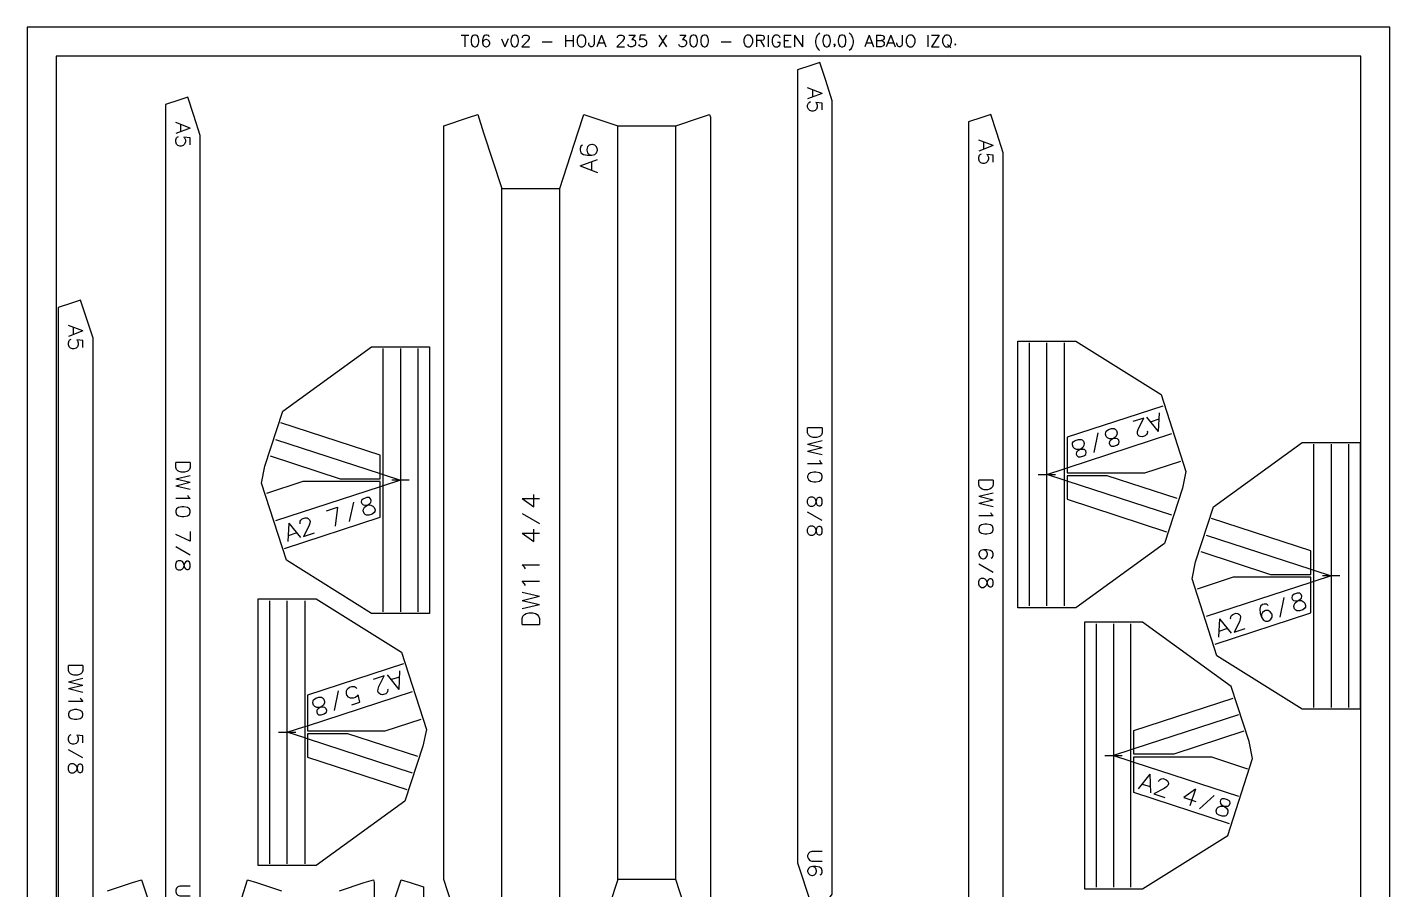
# Model space of a CAD drawing. Extents: x 0 to 235, y 0 to 300.
# Drawn here: x 0 to 235, y 151.2 to 300 of the extents above; entities that cross this region are included whole.
import ezdxf

# ---------------------------------------------------------------- set-up
doc = ezdxf.new("R2010")
doc.units = 0
for name, color, linetype in [('CORTE', 1, 'Continuous'), ('EJE', 4, 'Continuous'), ('PLIEGUE', 3, 'Continuous'), ('REFERENCIA', 8, 'Continuous'), ('ROTULO', 5, 'Continuous')]:
    doc.layers.add(name, color=color, linetype=linetype)

msp = doc.modelspace()

# ---------------------------------------------------------------- linework, layer by layer
at = {"layer": 'CORTE', "color": 1, "linetype": 'CONTINUOUS'}
for points in [[(132.85, 292.6652), (132.85, 155.8472), (135.1338, 148.85), (135.1338, 148.85), (136.6983, 148.85), (137.7177, 148.85), (137.7177, 148.85), (138.85, 150.4106), (138.85, 287.3289), (137.7177, 290.798), (137.7177, 290.798), (136.6983, 293.9212), (136.6983, 293.9212), (135.1338, 293.4106)], [(23.85, 286.6652), (23.85, 149.8472), (26.1338, 142.85), (26.1338, 142.85), (27.6983, 142.85), (28.7177, 142.85), (28.7177, 142.85), (29.85, 144.4106), (29.85, 281.3289), (28.7177, 284.798), (28.7177, 284.798), (27.6983, 287.9212), (27.6983, 287.9212), (26.1338, 287.4106)], [(162.35, 283.6652), (162.35, 146.8472), (164.6338, 139.85), (164.6338, 139.85), (166.1983, 139.85), (167.2177, 139.85), (167.2177, 139.85), (168.35, 141.4106), (168.35, 278.3289), (167.2177, 281.798), (167.2177, 281.798), (166.1983, 284.9212), (166.1983, 284.9212), (164.6338, 284.4106)], [(5.35, 251.6652), (5.35, 114.8472), (7.6338, 107.85), (7.6338, 107.85), (9.1983, 107.85), (10.2177, 107.85), (10.2177, 107.85), (11.35, 109.4106), (11.35, 246.3289), (10.2177, 249.798), (10.2177, 249.798), (9.1983, 252.9212), (9.1983, 252.9212), (7.6338, 252.4106)], [(69.3943, 244.85), (69.3943, 198.85), (59.3943, 198.85), (44.6943, 208.05), (40.3943, 221.35), (40.9943, 224.25), (44.0943, 233.75), (59.3943, 244.85)], [(170.85, 199.85), (170.85, 245.85), (180.85, 245.85), (195.55, 236.65), (199.85, 223.35), (199.25, 220.45), (196.15, 210.95), (180.85, 199.85)], [(229.8943, 228.35), (229.8943, 182.35), (219.8943, 182.35), (205.1943, 191.55), (200.8943, 204.85), (201.4943, 207.75), (204.5943, 217.25), (219.8943, 228.35)], [(39.85, 155.35), (39.85, 201.35), (49.85, 201.35), (64.55, 192.15), (68.85, 178.85), (68.25, 175.95), (65.15, 166.45), (49.85, 155.35)], [(182.35, 197.35), (182.35, 151.35), (192.35, 151.35), (207.05, 160.55), (211.35, 173.85), (210.75, 176.75), (207.65, 186.25), (192.35, 197.35)], [(68.35, 151.6652), (68.35, 14.8472), (66.0662, 7.85), (66.0662, 7.85), (64.5017, 7.85), (63.4823, 7.85), (63.4823, 7.85), (62.35, 9.4106), (62.35, 146.3289), (63.4823, 149.798), (63.4823, 149.798), (64.5017, 152.9212), (64.5017, 152.9212), (66.0662, 152.4106)]]:
    msp.add_lwpolyline(points, close=True, dxfattribs=at)
for points in [[(76.1338, 139.85), (71.85, 152.9749), (71.85, 283.0124), (76.1338, 284.4106), (77.6983, 284.9212), (77.6983, 284.9212), (78.7177, 281.798), (78.7177, 281.798), (81.85, 272.2012), (81.85, 272.2012), (91.85, 272.2012), (91.85, 272.2012), (94.9823, 281.798), (94.9823, 281.798), (96.0017, 284.9212), (96.0017, 284.9212), (97.5662, 284.4106), (101.85, 283.0124), (111.85, 283.0124), (116.1338, 284.4106), (117.6983, 284.9212), (117.6983, 284.9212), (117.85, 284.4565), (117.85, 139.85)], [(13.85, 151.0124), (18.1338, 152.4106), (19.6983, 152.9212), (19.6983, 152.9212), (20.7177, 149.798)], [(36.9823, 149.798), (38.0017, 152.9212), (38.0017, 152.9212), (39.5662, 152.4106), (43.85, 151.0124)], [(53.85, 151.0124), (58.1338, 152.4106), (59.6983, 152.9212), (59.6983, 152.9212), (59.85, 152.4565), (59.85, 7.85)], [(116.1338, 139.85), (111.85, 152.9749), (111.85, 152.9749), (101.85, 152.9749), (101.85, 152.9749), (97.5662, 139.85)]]:
    msp.add_lwpolyline(points, dxfattribs=at)
at = {"layer": 'EJE', "color": 4, "linetype": 'CONTINUOUS'}
for p, q in [((61.3943, 222.8292), (61.3943, 244.55)), ((67.3943, 244.55), (67.3943, 199.15)), ((172.85, 200.15), (172.85, 245.55)), ((178.85, 245.55), (178.85, 223.8292)), ((42.824, 228.8903), (60.8943, 222.9924)), ((179.35, 223.9924), (197.4202, 229.8903)), ((221.8943, 206.3292), (221.8943, 228.05)), ((227.8943, 228.05), (227.8943, 182.65)), ((175.85, 222.85), (178.85, 223.8292)), ((178.85, 223.8292), (179.35, 223.9924)), ((178.85, 223.8292), (178.85, 221.8708)), ((60.8943, 222.9924), (61.3943, 222.8292)), ((61.3943, 220.8708), (61.3943, 222.8292)), ((61.3943, 222.8292), (64.3943, 221.85)), ((64.3943, 221.85), (61.3943, 220.8708)), ((64.3943, 221.85), (62.8943, 221.85)), ((65.8943, 221.85), (64.3943, 221.85)), ((174.35, 222.85), (175.85, 222.85)), ((178.85, 221.8708), (175.85, 222.85)), ((175.85, 222.85), (177.35, 222.85)), ((178.85, 221.8708), (178.85, 200.15)), ((179.35, 221.7076), (178.85, 221.8708)), ((197.4202, 215.8097), (179.35, 221.7076)), ((60.8943, 220.7076), (42.8241, 214.8097)), ((61.3943, 220.8708), (60.8943, 220.7076)), ((61.3943, 199.15), (61.3943, 220.8708)), ((203.324, 212.3903), (221.3943, 206.4924)), ((221.3943, 206.4924), (221.8943, 206.3292)), ((221.8943, 204.3708), (221.8943, 206.3292)), ((221.8943, 206.3292), (224.8943, 205.35)), ((224.8943, 205.35), (221.8943, 204.3708)), ((224.8943, 205.35), (223.3943, 205.35)), ((226.3943, 205.35), (224.8943, 205.35)), ((221.3943, 204.2076), (203.3241, 198.3097)), ((221.8943, 204.3708), (221.3943, 204.2076)), ((221.8943, 182.65), (221.8943, 204.3708)), ((41.85, 155.65), (41.85, 201.05)), ((47.85, 201.05), (47.85, 179.3292)), ((184.35, 197.05), (184.35, 151.65)), ((190.35, 175.3292), (190.35, 197.05)), ((48.35, 179.4924), (66.4202, 185.3903)), ((208.9202, 181.3903), (190.85, 175.4924)), ((44.85, 178.35), (47.85, 179.3292)), ((47.85, 179.3292), (48.35, 179.4924)), ((47.85, 179.3292), (47.85, 177.3708)), ((43.35, 178.35), (44.85, 178.35)), ((47.85, 177.3708), (44.85, 178.35)), ((44.85, 178.35), (46.35, 178.35)), ((47.85, 177.3708), (47.85, 155.65)), ((48.35, 177.2076), (47.85, 177.3708)), ((66.4202, 171.3097), (48.35, 177.2076)), ((185.85, 174.35), (187.35, 174.35)), ((190.35, 175.3292), (187.35, 174.35)), ((187.35, 174.35), (190.35, 173.3708)), ((187.35, 174.35), (188.85, 174.35)), ((190.85, 175.4924), (190.35, 175.3292)), ((190.35, 173.3708), (190.35, 175.3292)), ((190.35, 151.65), (190.35, 173.3708)), ((190.35, 173.3708), (190.85, 173.2076)), ((190.85, 173.2076), (208.9202, 167.3097))]:
    msp.add_line(p, q, dxfattribs=at)
for points in [[(64.3943, 244.55), (64.3943, 223.35), (64.3943, 221.85)], [(175.85, 222.85), (175.85, 224.35), (175.85, 245.55)], [(195.882, 234.6478), (179.35, 229.2519), (179.35, 223.9924)], [(60.8943, 222.9924), (60.8943, 226.1481), (43.7547, 231.7423)], [(224.8943, 228.05), (224.8943, 206.85), (224.8943, 205.35)], [(41.8934, 226.0383), (53.9596, 222.1), (60.8943, 222.1), (60.8943, 222.9924)], [(179.35, 223.9924), (179.35, 223.1), (192.7304, 223.1), (198.9583, 225.1327)], [(60.8943, 220.7076), (60.8943, 221.6), (47.5138, 221.6), (41.2859, 219.5673)], [(64.3943, 221.85), (64.3943, 220.35), (64.3943, 199.15)], [(175.85, 200.15), (175.85, 221.35), (175.85, 222.85)], [(198.3509, 218.6617), (186.2846, 222.6), (179.35, 222.6), (179.35, 221.7076)], [(179.35, 221.7076), (179.35, 218.5519), (196.4896, 212.9577)], [(44.3623, 210.0522), (60.8943, 215.4481), (60.8943, 220.7076)], [(221.3943, 206.4924), (221.3943, 209.6481), (204.2547, 215.2423)], [(202.3934, 209.5383), (214.4596, 205.6), (221.3943, 205.6), (221.3943, 206.4924)], [(221.3943, 204.2076), (221.3943, 205.1), (208.0138, 205.1), (201.7859, 203.0673)], [(224.8943, 205.35), (224.8943, 203.85), (224.8943, 182.65)], [(204.8623, 193.5522), (221.3943, 198.9481), (221.3943, 204.2076)], [(44.85, 178.35), (44.85, 179.85), (44.85, 201.05)], [(187.35, 197.05), (187.35, 175.85), (187.35, 174.35)], [(64.882, 190.1478), (48.35, 184.7519), (48.35, 179.4924)], [(190.85, 175.4924), (190.85, 178.6481), (207.9896, 184.2423)], [(48.35, 179.4924), (48.35, 178.6), (61.7304, 178.6), (67.9583, 180.6327)], [(44.85, 155.65), (44.85, 176.85), (44.85, 178.35)], [(67.3509, 174.1617), (55.2846, 178.1), (48.35, 178.1), (48.35, 177.2076)], [(48.35, 177.2076), (48.35, 174.0519), (65.4896, 168.4577)], [(209.8509, 178.5383), (197.7846, 174.6), (190.85, 174.6), (190.85, 175.4924)], [(187.35, 174.35), (187.35, 172.85), (187.35, 151.65)], [(190.85, 173.2076), (190.85, 174.1), (204.2304, 174.1), (210.4583, 172.0673)], [(207.382, 162.5522), (190.85, 167.9481), (190.85, 173.2076)]]:
    msp.add_lwpolyline(points, dxfattribs=at)
at = {"layer": 'PLIEGUE', "color": 3, "linetype": 'CONTINUOUS'}
for p, q in [((101.85, 152.9749), (101.85, 283.0124)), ((111.85, 152.9749), (111.85, 283.0124)), ((81.85, 144.1672), (81.85, 272.2012)), ((91.85, 144.1672), (91.85, 272.2012))]:
    msp.add_line(p, q, dxfattribs=at)
at = {"layer": 'REFERENCIA', "color": 8, "linetype": 'CONTINUOUS'}
for p, q in [((74.8333, 298.6429), (76.1667, 298.6429)), ((75.5, 298.6429), (75.5, 296.6429)), ((92.8333, 298.6429), (92.8333, 296.6429)), ((94.1667, 298.6429), (94.1667, 296.6429)), ((99.0238, 298.6429), (98.2619, 296.6429)), ((99.0238, 298.6429), (99.7857, 296.6429)), ((108.9286, 298.6429), (110.2619, 296.6429)), ((110.2619, 298.6429), (108.9286, 296.6429)), ((125.7857, 298.6429), (125.7857, 296.6429)), ((127.7857, 298.6429), (127.7857, 296.6429)), ((130.5476, 298.6429), (130.5476, 296.6429)), ((130.5476, 298.6429), (131.7857, 298.6429)), ((132.3571, 298.6429), (132.3571, 296.6429)), ((132.3571, 298.6429), (133.6905, 296.6429)), ((133.6905, 298.6429), (133.6905, 296.6429)), ((145.2143, 298.6429), (144.4524, 296.6429)), ((145.2143, 298.6429), (145.9762, 296.6429)), ((146.4524, 298.6429), (146.4524, 296.6429)), ((148.9286, 298.6429), (148.1667, 296.6429)), ((148.9286, 298.6429), (149.6905, 296.6429)), ((155.3095, 298.6429), (155.3095, 296.6429)), ((157.3095, 298.6429), (155.9762, 296.6429)), ((155.9762, 298.6429), (157.3095, 298.6429)), ((81.7857, 297.9762), (82.3571, 296.6429)), ((82.9286, 297.9762), (82.3571, 296.6429)), ((88.8333, 297.5), (90.5476, 297.5)), ((92.8333, 297.6905), (94.1667, 297.6905)), ((98.5476, 297.3095), (99.5, 297.3095)), ((119.6905, 297.5), (121.4048, 297.5)), ((126.4524, 297.6905), (127.119, 296.6429)), ((129.4048, 297.4048), (129.881, 297.4048)), ((130.5476, 297.6905), (131.3095, 297.6905)), ((130.5476, 296.6429), (131.7857, 296.6429)), ((144.7381, 297.3095), (145.6905, 297.3095)), ((148.4524, 297.3095), (149.4048, 297.3095)), ((155.9762, 296.6429), (157.3095, 296.6429)), ((158.7381, 297.0238), (159.3095, 296.4524))]:
    msp.add_line(p, q, dxfattribs=at)
for points in [[(0, 0), (235, 0), (235, 300), (0, 300), (0, 0)], [(77.119, 298.6429), (76.8333, 298.5476), (76.6429, 298.2619), (76.5476, 297.7857), (76.5476, 297.5), (76.6429, 297.0238), (76.8333, 296.7381), (77.119, 296.6429), (77.3095, 296.6429), (77.5952, 296.7381), (77.7857, 297.0238), (77.881, 297.5), (77.881, 297.7857), (77.7857, 298.2619), (77.5952, 298.5476), (77.3095, 298.6429), (77.119, 298.6429)], [(79.6905, 298.3571), (79.5952, 298.5476), (79.3095, 298.6429), (79.119, 298.6429), (78.8333, 298.5476), (78.6429, 298.2619), (78.5476, 297.7857), (78.5476, 297.3095), (78.6429, 296.9286), (78.8333, 296.7381), (79.119, 296.6429), (79.2143, 296.6429), (79.5, 296.7381), (79.6905, 296.9286), (79.7857, 297.2143), (79.7857, 297.3095), (79.6905, 297.5952), (79.5, 297.7857), (79.2143, 297.881), (79.119, 297.881), (78.8333, 297.7857), (78.6429, 297.5952), (78.5476, 297.3095)], [(83.9762, 298.6429), (83.6905, 298.5476), (83.5, 298.2619), (83.4048, 297.7857), (83.4048, 297.5), (83.5, 297.0238), (83.6905, 296.7381), (83.9762, 296.6429), (84.1667, 296.6429), (84.4524, 296.7381), (84.6429, 297.0238), (84.7381, 297.5), (84.7381, 297.7857), (84.6429, 298.2619), (84.4524, 298.5476), (84.1667, 298.6429), (83.9762, 298.6429)], [(85.4048, 298.1667), (85.4048, 298.2619), (85.5, 298.4524), (85.5952, 298.5476), (85.7857, 298.6429), (86.1667, 298.6429), (86.3571, 298.5476), (86.4524, 298.4524), (86.5476, 298.2619), (86.5476, 298.0714), (86.4524, 297.881), (86.2619, 297.5952), (85.3095, 296.6429), (86.6429, 296.6429)], [(95.4048, 298.6429), (95.2143, 298.5476), (95.0238, 298.3571), (94.9286, 298.1667), (94.8333, 297.881), (94.8333, 297.4048), (94.9286, 297.119), (95.0238, 296.9286), (95.2143, 296.7381), (95.4048, 296.6429), (95.7857, 296.6429), (95.9762, 296.7381), (96.1667, 296.9286), (96.2619, 297.119), (96.3571, 297.4048), (96.3571, 297.881), (96.2619, 298.1667), (96.1667, 298.3571), (95.9762, 298.5476), (95.7857, 298.6429), (95.4048, 298.6429)], [(97.7857, 298.6429), (97.7857, 297.119), (97.6905, 296.8333), (97.5952, 296.7381), (97.4048, 296.6429), (97.2143, 296.6429), (97.0238, 296.7381), (96.9286, 296.8333), (96.8333, 297.119), (96.8333, 297.3095)], [(101.7857, 298.1667), (101.7857, 298.2619), (101.881, 298.4524), (101.9762, 298.5476), (102.1667, 298.6429), (102.5476, 298.6429), (102.7381, 298.5476), (102.8333, 298.4524), (102.9286, 298.2619), (102.9286, 298.0714), (102.8333, 297.881), (102.6429, 297.5952), (101.6905, 296.6429), (103.0238, 296.6429)], [(103.7857, 298.6429), (104.8333, 298.6429), (104.2619, 297.881), (104.5476, 297.881), (104.7381, 297.7857), (104.8333, 297.6905), (104.9286, 297.4048), (104.9286, 297.2143), (104.8333, 296.9286), (104.6429, 296.7381), (104.3571, 296.6429), (104.0714, 296.6429), (103.7857, 296.7381), (103.6905, 296.8333), (103.5952, 297.0238)], [(106.6429, 298.6429), (105.6905, 298.6429), (105.5952, 297.7857), (105.6905, 297.881), (105.9762, 297.9762), (106.2619, 297.9762), (106.5476, 297.881), (106.7381, 297.6905), (106.8333, 297.4048), (106.8333, 297.2143), (106.7381, 296.9286), (106.5476, 296.7381), (106.2619, 296.6429), (105.9762, 296.6429), (105.6905, 296.7381), (105.5952, 296.8333), (105.5, 297.0238)], [(112.5476, 298.6429), (113.5952, 298.6429), (113.0238, 297.881), (113.3095, 297.881), (113.5, 297.7857), (113.5952, 297.6905), (113.6905, 297.4048), (113.6905, 297.2143), (113.5952, 296.9286), (113.4048, 296.7381), (113.119, 296.6429), (112.8333, 296.6429), (112.5476, 296.7381), (112.4524, 296.8333), (112.3571, 297.0238)], [(114.8333, 298.6429), (114.5476, 298.5476), (114.3571, 298.2619), (114.2619, 297.7857), (114.2619, 297.5), (114.3571, 297.0238), (114.5476, 296.7381), (114.8333, 296.6429), (115.0238, 296.6429), (115.3095, 296.7381), (115.5, 297.0238), (115.5952, 297.5), (115.5952, 297.7857), (115.5, 298.2619), (115.3095, 298.5476), (115.0238, 298.6429), (114.8333, 298.6429)], [(116.7381, 298.6429), (116.4524, 298.5476), (116.2619, 298.2619), (116.1667, 297.7857), (116.1667, 297.5), (116.2619, 297.0238), (116.4524, 296.7381), (116.7381, 296.6429), (116.9286, 296.6429), (117.2143, 296.7381), (117.4048, 297.0238), (117.5, 297.5), (117.5, 297.7857), (117.4048, 298.2619), (117.2143, 298.5476), (116.9286, 298.6429), (116.7381, 298.6429)], [(124.1667, 298.6429), (123.9762, 298.5476), (123.7857, 298.3571), (123.6905, 298.1667), (123.5952, 297.881), (123.5952, 297.4048), (123.6905, 297.119), (123.7857, 296.9286), (123.9762, 296.7381), (124.1667, 296.6429), (124.5476, 296.6429), (124.7381, 296.7381), (124.9286, 296.9286), (125.0238, 297.119), (125.119, 297.4048), (125.119, 297.881), (125.0238, 298.1667), (124.9286, 298.3571), (124.7381, 298.5476), (124.5476, 298.6429), (124.1667, 298.6429)], [(125.7857, 298.6429), (126.6429, 298.6429), (126.9286, 298.5476), (127.0238, 298.4524), (127.119, 298.2619), (127.119, 298.0714), (127.0238, 297.881), (126.9286, 297.7857), (126.6429, 297.6905), (125.7857, 297.6905)], [(129.881, 298.1667), (129.7857, 298.3571), (129.5952, 298.5476), (129.4048, 298.6429), (129.0238, 298.6429), (128.8333, 298.5476), (128.6429, 298.3571), (128.5476, 298.1667), (128.4524, 297.881), (128.4524, 297.4048), (128.5476, 297.119), (128.6429, 296.9286), (128.8333, 296.7381), (129.0238, 296.6429), (129.4048, 296.6429), (129.5952, 296.7381), (129.7857, 296.9286), (129.881, 297.119), (129.881, 297.4048)], [(136.6429, 299.0238), (136.4524, 298.8333), (136.2619, 298.5476), (136.0714, 298.1667), (135.9762, 297.6905), (135.9762, 297.3095), (136.0714, 296.8333), (136.2619, 296.4524), (136.4524, 296.1667), (136.6429, 295.9762)], [(137.7857, 298.6429), (137.5, 298.5476), (137.3095, 298.2619), (137.2143, 297.7857), (137.2143, 297.5), (137.3095, 297.0238), (137.5, 296.7381), (137.7857, 296.6429), (137.9762, 296.6429), (138.2619, 296.7381), (138.4524, 297.0238), (138.5476, 297.5), (138.5476, 297.7857), (138.4524, 298.2619), (138.2619, 298.5476), (137.9762, 298.6429), (137.7857, 298.6429)], [(140.4524, 298.6429), (140.1667, 298.5476), (139.9762, 298.2619), (139.881, 297.7857), (139.881, 297.5), (139.9762, 297.0238), (140.1667, 296.7381), (140.4524, 296.6429), (140.6429, 296.6429), (140.9286, 296.7381), (141.119, 297.0238), (141.2143, 297.5), (141.2143, 297.7857), (141.119, 298.2619), (140.9286, 298.5476), (140.6429, 298.6429), (140.4524, 298.6429)], [(141.7857, 299.0238), (141.9762, 298.8333), (142.1667, 298.5476), (142.3571, 298.1667), (142.4524, 297.6905), (142.4524, 297.3095), (142.3571, 296.8333), (142.1667, 296.4524), (141.9762, 296.1667), (141.7857, 295.9762)], [(146.4524, 298.6429), (147.3095, 298.6429), (147.5952, 298.5476), (147.6905, 298.4524), (147.7857, 298.2619), (147.7857, 298.0714), (147.6905, 297.881), (147.5952, 297.7857), (147.3095, 297.6905)], [(150.9286, 298.6429), (150.9286, 297.119), (150.8333, 296.8333), (150.7381, 296.7381), (150.5476, 296.6429), (150.3571, 296.6429), (150.1667, 296.7381), (150.0714, 296.8333), (149.9762, 297.119), (149.9762, 297.3095)], [(152.1667, 298.6429), (151.9762, 298.5476), (151.7857, 298.3571), (151.6905, 298.1667), (151.5952, 297.881), (151.5952, 297.4048), (151.6905, 297.119), (151.7857, 296.9286), (151.9762, 296.7381), (152.1667, 296.6429), (152.5476, 296.6429), (152.7381, 296.7381), (152.9286, 296.9286), (153.0238, 297.119), (153.119, 297.4048), (153.119, 297.881), (153.0238, 298.1667), (152.9286, 298.3571), (152.7381, 298.5476), (152.5476, 298.6429), (152.1667, 298.6429)], [(158.4524, 298.6429), (158.2619, 298.5476), (158.0714, 298.3571), (157.9762, 298.1667), (157.881, 297.881), (157.881, 297.4048), (157.9762, 297.119), (158.0714, 296.9286), (158.2619, 296.7381), (158.4524, 296.6429), (158.8333, 296.6429), (159.0238, 296.7381), (159.2143, 296.9286), (159.3095, 297.119), (159.4048, 297.4048), (159.4048, 297.881), (159.3095, 298.1667), (159.2143, 298.3571), (159.0238, 298.5476), (158.8333, 298.6429), (158.4524, 298.6429)], [(139.3095, 297.0238), (139.2143, 296.9286), (139.119, 297.0238), (139.2143, 297.119), (139.3095, 297.0238), (139.3095, 296.8333), (139.119, 296.6429)], [(146.4524, 297.6905), (147.3095, 297.6905), (147.5952, 297.5952), (147.6905, 297.5), (147.7857, 297.3095), (147.7857, 297.0238), (147.6905, 296.8333), (147.5952, 296.7381), (147.3095, 296.6429), (146.4524, 296.6429)], [(160.0714, 297.119), (159.9762, 297.0238), (160.0714, 296.9286), (160.1667, 297.0238), (160.0714, 297.119)], [(5, 5), (230, 5), (230, 295), (5, 295), (5, 5)]]:
    msp.add_lwpolyline(points, dxfattribs=at)
at = {"layer": 'ROTULO', "color": 5, "linetype": 'CONTINUOUS'}
for p, q in [((137.1, 288.5905), (134.6, 289.5429)), ((135.4333, 289.1857), (135.4333, 287.9953)), ((137.1, 288.5905), (134.6, 287.6381)), ((28.1, 282.5905), (25.6, 283.5429)), ((28.1, 282.5905), (25.6, 281.6381)), ((26.4333, 283.1857), (26.4333, 281.9953)), ((166.6, 279.5905), (164.1, 280.5429)), ((164.9333, 280.1857), (164.9333, 278.9953)), ((166.6, 279.5905), (164.1, 278.6381)), ((95.35, 276.0626), (98.35, 277.2055)), ((95.35, 276.0626), (98.35, 274.9198)), ((97.35, 275.3484), (97.35, 276.7769)), ((9.6, 247.5905), (7.1, 248.5429)), ((9.6, 247.5905), (7.1, 246.6381)), ((7.9333, 248.1857), (7.9333, 246.9953)), ((195.1341, 230.2517), (193.1168, 232.749)), ((195.1341, 230.2517), (195.2897, 233.4582)), ((137.1, 230.8737), (134.6, 230.8737)), ((195.1926, 232.3746), (193.8345, 231.9313)), ((137.1, 228.6118), (134.6, 228.0166)), ((137.1, 227.4214), (134.6, 228.0166)), ((183.998, 226.617), (184.6968, 230.0008)), ((137.1, 227.4214), (134.6, 226.8261)), ((137.1, 226.2309), (134.6, 226.8261)), ((28.1, 224.8737), (25.6, 224.8737)), ((28.1, 222.6118), (25.6, 222.0166)), ((28.1, 221.4214), (25.6, 222.0166)), ((28.1, 221.4214), (25.6, 220.8261)), ((166.6, 221.8737), (164.1, 221.8737)), ((28.1, 220.2309), (25.6, 220.8261)), ((85.35, 218.6842), (88.35, 218.6842)), ((166.6, 219.6118), (164.1, 219.0166)), ((166.6, 218.4214), (164.1, 219.0166)), ((51.6289, 216.576), (53.5302, 217.1965)), ((53.5302, 217.1965), (53.1029, 213.9013)), ((56.2463, 218.083), (55.5474, 214.6992)), ((137.1, 214.9214), (134.6, 216.3499)), ((166.6, 218.4214), (164.1, 217.8261)), ((166.6, 217.2309), (164.1, 217.8261)), ((45.1102, 214.4483), (44.9545, 211.2418)), ((45.1102, 214.4483), (47.1274, 211.951)), ((85.35, 216.1128), (88.35, 214.3985)), ((28.1, 211.3023), (25.6, 212.4928)), ((28.1, 212.969), (28.1, 211.3023)), ((45.0517, 212.3254), (46.4097, 212.7687)), ((85.35, 212.6842), (88.35, 212.6842)), ((28.1, 208.9214), (25.6, 210.3499)), ((166.6, 205.9214), (164.1, 207.3499)), ((85.35, 202.5414), (88.35, 201.8271)), ((85.35, 201.1128), (88.35, 201.8271)), ((85.35, 201.1128), (88.35, 200.3985)), ((85.35, 199.6842), (88.35, 200.3985)), ((216.7463, 201.583), (216.0474, 198.1992)), ((205.6102, 197.9483), (205.4545, 194.7418)), ((205.6102, 197.9483), (207.6274, 195.451)), ((85.35, 196.9699), (88.35, 196.9699)), ((205.5517, 195.8254), (206.9097, 196.2687)), ((9.6, 189.8737), (7.1, 189.8737)), ((64.1341, 185.7517), (62.1168, 188.249)), ((64.1341, 185.7517), (64.2897, 188.9582)), ((9.6, 187.6118), (7.1, 187.0166)), ((9.6, 186.4214), (7.1, 187.0166)), ((9.6, 186.4214), (7.1, 185.8261)), ((9.6, 185.2309), (7.1, 185.8261)), ((64.1926, 187.8746), (62.8345, 187.4313)), ((52.998, 182.117), (53.6968, 185.5008)), ((9.6, 173.9214), (7.1, 175.3499)), ((193.5967, 171.1036), (191.5794, 168.6063)), ((192.2971, 169.4239), (193.6552, 168.9807)), ((193.5967, 171.1036), (193.7523, 167.8971)), ((201.4735, 168.5327), (200.5426, 165.6808)), ((204.7328, 167.4689), (202.1723, 165.1489))]:
    msp.add_line(p, q, dxfattribs=at)
for points in [[(137.1, 285.7334), (137.1, 286.9238), (136.0286, 287.0429), (136.1476, 286.9238), (136.2667, 286.5667), (136.2667, 286.2095), (136.1476, 285.8524), (135.9095, 285.6143), (135.5524, 285.4953), (135.3143, 285.4953), (134.9571, 285.6143), (134.719, 285.8524), (134.6, 286.2095), (134.6, 286.5667), (134.719, 286.9238), (134.8381, 287.0429), (135.0762, 287.1619)], [(28.1, 279.7334), (28.1, 280.9238), (27.0286, 281.0429), (27.1476, 280.9238), (27.2667, 280.5667), (27.2667, 280.2095), (27.1476, 279.8524), (26.9095, 279.6143), (26.5524, 279.4953), (26.3143, 279.4953), (25.9571, 279.6143), (25.719, 279.8524), (25.6, 280.2095), (25.6, 280.5667), (25.719, 280.9238), (25.8381, 281.0429), (26.0762, 281.1619)], [(95.7786, 279.6341), (95.4929, 279.4912), (95.35, 279.0626), (95.35, 278.7769), (95.4929, 278.3484), (95.9214, 278.0626), (96.6357, 277.9198), (97.35, 277.9198), (97.9214, 278.0626), (98.2071, 278.3484), (98.35, 278.7769), (98.35, 278.9198), (98.2071, 279.3484), (97.9214, 279.6341), (97.4929, 279.7769), (97.35, 279.7769), (96.9214, 279.6341), (96.6357, 279.3484), (96.4929, 278.9198), (96.4929, 278.7769), (96.6357, 278.3484), (96.9214, 278.0626), (97.35, 277.9198)], [(166.6, 276.7334), (166.6, 277.9238), (165.5286, 278.0429), (165.6476, 277.9238), (165.7667, 277.5667), (165.7667, 277.2095), (165.6476, 276.8524), (165.4095, 276.6143), (165.0524, 276.4953), (164.8143, 276.4953), (164.4571, 276.6143), (164.219, 276.8524), (164.1, 277.2095), (164.1, 277.5667), (164.219, 277.9238), (164.3381, 278.0429), (164.5762, 278.1619)], [(9.6, 244.7334), (9.6, 245.9238), (8.5286, 246.0429), (8.6476, 245.9238), (8.7667, 245.5667), (8.7667, 245.2095), (8.6476, 244.8524), (8.4095, 244.6143), (8.0524, 244.4953), (7.8143, 244.4953), (7.4571, 244.6143), (7.219, 244.8524), (7.1, 245.2095), (7.1, 245.5667), (7.219, 245.9238), (7.3381, 246.0429), (7.5762, 246.1619)], [(137.1, 230.8737), (137.1, 230.0404), (136.981, 229.6833), (136.7429, 229.4452), (136.5048, 229.3261), (136.1476, 229.2071), (135.5524, 229.2071), (135.1952, 229.3261), (134.9571, 229.4452), (134.719, 229.6833), (134.6, 230.0404), (134.6, 230.8737)], [(187.9364, 227.9024), (188.2995, 228.1712), (188.3466, 228.4871), (188.258, 228.7587), (188.0335, 228.986), (187.7176, 229.0332), (187.13, 228.9917), (186.6783, 228.9945), (186.318, 229.1775), (186.0936, 229.4048), (185.9606, 229.8122), (186.0077, 230.1281), (186.0992, 230.3083), (186.4623, 230.577), (187.0055, 230.7543), (187.4573, 230.7515), (187.6374, 230.66), (187.8619, 230.4327), (187.9949, 230.0253), (187.9477, 229.7094), (187.7647, 229.3491), (187.4016, 229.0803), (186.9027, 228.7672), (186.6755, 228.5428), (186.6283, 228.2268), (186.717, 227.9552), (186.9414, 227.7279), (187.3932, 227.7251), (187.9364, 227.9024)], [(193.147, 230.3545), (193.1913, 230.2187), (193.1442, 229.9027), (193.0527, 229.7226), (192.8254, 229.4981), (192.2822, 229.3208), (191.9663, 229.368), (191.7861, 229.4595), (191.5617, 229.6867), (191.473, 229.9584), (191.5202, 230.2743), (191.6588, 230.7704), (192.5736, 232.5717), (190.6723, 231.9511)], [(182.2325, 226.0407), (182.5956, 226.3095), (182.6428, 226.6254), (182.5541, 226.8971), (182.3297, 227.1243), (182.0137, 227.1715), (181.4262, 227.13), (180.9744, 227.1328), (180.6142, 227.3158), (180.3897, 227.5431), (180.2567, 227.9505), (180.3039, 228.2664), (180.3954, 228.4466), (180.7585, 228.7154), (181.3017, 228.8927), (181.7534, 228.8898), (181.9336, 228.7983), (182.158, 228.5711), (182.291, 228.1636), (182.2438, 227.8477), (182.0609, 227.4874), (181.6978, 227.2187), (181.1989, 226.9055), (180.9716, 226.6811), (180.9244, 226.3651), (181.0131, 226.0935), (181.2375, 225.8662), (181.6893, 225.8634), (182.2325, 226.0407)], [(28.1, 224.8737), (28.1, 224.0404), (27.981, 223.6833), (27.7429, 223.4452), (27.5048, 223.3261), (27.1476, 223.2071), (26.5524, 223.2071), (26.1952, 223.3261), (25.9571, 223.4452), (25.719, 223.6833), (25.6, 224.0404), (25.6, 224.8737)], [(136.6238, 225.2785), (136.7429, 225.0404), (137.1, 224.6833), (134.6, 224.6833)], [(137.1, 222.5404), (136.981, 222.8976), (136.6238, 223.1357), (136.0286, 223.2547), (135.6714, 223.2547), (135.0762, 223.1357), (134.719, 222.8976), (134.6, 222.5404), (134.6, 222.3023), (134.719, 221.9452), (135.0762, 221.7071), (135.6714, 221.588), (136.0286, 221.588), (136.6238, 221.7071), (136.981, 221.9452), (137.1, 222.3023), (137.1, 222.5404)], [(166.6, 221.8737), (166.6, 221.0404), (166.481, 220.6833), (166.2429, 220.4452), (166.0048, 220.3261), (165.6476, 220.2071), (165.0524, 220.2071), (164.6952, 220.3261), (164.4571, 220.4452), (164.219, 220.6833), (164.1, 221.0404), (164.1, 221.8737)], [(27.6238, 219.2785), (27.7429, 219.0404), (28.1, 218.6833), (25.6, 218.6833)], [(58.0118, 218.6593), (57.6487, 218.3905), (57.6015, 218.0746), (57.6902, 217.8029), (57.9146, 217.5757), (58.2306, 217.5285), (58.8181, 217.57), (59.2699, 217.5672), (59.6301, 217.3842), (59.8546, 217.1569), (59.9876, 216.7495), (59.9404, 216.4336), (59.8489, 216.2534), (59.4858, 215.9846), (58.9426, 215.8073), (58.4909, 215.8102), (58.3107, 215.9017), (58.0863, 216.1289), (57.9533, 216.5364), (58.0004, 216.8523), (58.1834, 217.2126), (58.5465, 217.4813), (59.0454, 217.7945), (59.2727, 218.0189), (59.3198, 218.3349), (59.2312, 218.6065), (59.0067, 218.8338), (58.555, 218.8366), (58.0118, 218.6593)], [(85.35, 218.6842), (87.35, 217.2557), (87.35, 219.3985)], [(137.1, 218.3737), (136.981, 218.7309), (136.7429, 218.8499), (136.5048, 218.8499), (136.2667, 218.7309), (136.1476, 218.4928), (136.0286, 218.0166), (135.9095, 217.6595), (135.6714, 217.4214), (135.4333, 217.3023), (135.0762, 217.3023), (134.8381, 217.4214), (134.719, 217.5404), (134.6, 217.8976), (134.6, 218.3737), (134.719, 218.7309), (134.8381, 218.8499), (135.0762, 218.969), (135.4333, 218.969), (135.6714, 218.8499), (135.9095, 218.6118), (136.0286, 218.2547), (136.1476, 217.7785), (136.2667, 217.5404), (136.5048, 217.4214), (136.7429, 217.4214), (136.981, 217.5404), (137.1, 217.8976), (137.1, 218.3737)], [(28.1, 216.5404), (27.981, 216.8976), (27.6238, 217.1357), (27.0286, 217.2547), (26.6714, 217.2547), (26.0762, 217.1357), (25.719, 216.8976), (25.6, 216.5404), (25.6, 216.3023), (25.719, 215.9452), (26.0762, 215.7071), (26.6714, 215.588), (27.0286, 215.588), (27.6238, 215.7071), (27.981, 215.9452), (28.1, 216.3023), (28.1, 216.5404)], [(166.1238, 216.2785), (166.2429, 216.0404), (166.6, 215.6833), (164.1, 215.6833)], [(47.0973, 214.3455), (47.0529, 214.4813), (47.1001, 214.7973), (47.1916, 214.9774), (47.4189, 215.2019), (47.9621, 215.3792), (48.278, 215.332), (48.4582, 215.2405), (48.6826, 215.0133), (48.7713, 214.7416), (48.7241, 214.4257), (48.5855, 213.9296), (47.6707, 212.1283), (49.572, 212.7489)], [(137.1, 213.3737), (136.981, 213.7309), (136.7429, 213.8499), (136.5048, 213.8499), (136.2667, 213.7309), (136.1476, 213.4928), (136.0286, 213.0166), (135.9095, 212.6595), (135.6714, 212.4214), (135.4333, 212.3023), (135.0762, 212.3023), (134.8381, 212.4214), (134.719, 212.5404), (134.6, 212.8976), (134.6, 213.3737), (134.719, 213.7309), (134.8381, 213.8499), (135.0762, 213.969), (135.4333, 213.969), (135.6714, 213.8499), (135.9095, 213.6118), (136.0286, 213.2547), (136.1476, 212.7785), (136.2667, 212.5404), (136.5048, 212.4214), (136.7429, 212.4214), (136.981, 212.5404), (137.1, 212.8976), (137.1, 213.3737)], [(166.6, 213.5404), (166.481, 213.8976), (166.1238, 214.1357), (165.5286, 214.2547), (165.1714, 214.2547), (164.5762, 214.1357), (164.219, 213.8976), (164.1, 213.5404), (164.1, 213.3023), (164.219, 212.9452), (164.5762, 212.7071), (165.1714, 212.588), (165.5286, 212.588), (166.1238, 212.7071), (166.481, 212.9452), (166.6, 213.3023), (166.6, 213.5404)], [(85.35, 212.6842), (87.35, 211.2557), (87.35, 213.3985)], [(166.2429, 208.4214), (166.481, 208.5404), (166.6, 208.8976), (166.6, 209.1357), (166.481, 209.4928), (166.1238, 209.7309), (165.5286, 209.8499), (164.9333, 209.8499), (164.4571, 209.7309), (164.219, 209.4928), (164.1, 209.1357), (164.1, 209.0166), (164.219, 208.6595), (164.4571, 208.4214), (164.8143, 208.3023), (164.9333, 208.3023), (165.2905, 208.4214), (165.5286, 208.6595), (165.6476, 209.0166), (165.6476, 209.1357), (165.5286, 209.4928), (165.2905, 209.7309), (164.9333, 209.8499)], [(28.1, 207.3737), (27.981, 207.7309), (27.7429, 207.8499), (27.5048, 207.8499), (27.2667, 207.7309), (27.1476, 207.4928), (27.0286, 207.0166), (26.9095, 206.6595), (26.6714, 206.4214), (26.4333, 206.3023), (26.0762, 206.3023), (25.8381, 206.4214), (25.719, 206.5404), (25.6, 206.8976), (25.6, 207.3737), (25.719, 207.7309), (25.8381, 207.8499), (26.0762, 207.969), (26.4333, 207.969), (26.6714, 207.8499), (26.9095, 207.6118), (27.0286, 207.2547), (27.1476, 206.7785), (27.2667, 206.5404), (27.5048, 206.4214), (27.7429, 206.4214), (27.981, 206.5404), (28.1, 206.8976), (28.1, 207.3737)], [(85.9214, 206.5414), (85.7786, 206.8271), (85.35, 207.2557), (88.35, 207.2557)], [(166.6, 204.3737), (166.481, 204.7309), (166.2429, 204.8499), (166.0048, 204.8499), (165.7667, 204.7309), (165.6476, 204.4928), (165.5286, 204.0166), (165.4095, 203.6595), (165.1714, 203.4214), (164.9333, 203.3023), (164.5762, 203.3023), (164.3381, 203.4214), (164.219, 203.5404), (164.1, 203.8976), (164.1, 204.3737), (164.219, 204.7309), (164.3381, 204.8499), (164.5762, 204.969), (164.9333, 204.969), (165.1714, 204.8499), (165.4095, 204.6118), (165.5286, 204.2547), (165.6476, 203.7785), (165.7667, 203.5404), (166.0048, 203.4214), (166.2429, 203.4214), (166.481, 203.5404), (166.6, 203.8976), (166.6, 204.3737)], [(85.9214, 203.6842), (85.7786, 203.9699), (85.35, 204.3985), (88.35, 204.3985)], [(218.5118, 202.1593), (218.1487, 201.8905), (218.1015, 201.5746), (218.1902, 201.3029), (218.4146, 201.0757), (218.7306, 201.0285), (219.3181, 201.07), (219.7699, 201.0672), (220.1301, 200.8842), (220.3546, 200.6569), (220.4876, 200.2495), (220.4404, 199.9336), (220.3489, 199.7534), (219.9858, 199.4846), (219.4426, 199.3073), (218.9909, 199.3102), (218.8107, 199.4017), (218.5863, 199.6289), (218.4533, 200.0364), (218.5004, 200.3523), (218.6834, 200.7126), (219.0465, 200.9813), (219.5454, 201.2945), (219.7727, 201.5189), (219.8198, 201.8349), (219.7312, 202.1065), (219.5067, 202.3338), (219.055, 202.3366), (218.5118, 202.1593)], [(214.0273, 200.2448), (213.8029, 200.4721), (213.3511, 200.4749), (213.0795, 200.3862), (212.7164, 200.1175), (212.5778, 199.6214), (212.6636, 198.898), (212.8852, 198.219), (213.1983, 197.7201), (213.5586, 197.5371), (214.0103, 197.5343), (214.1462, 197.5786), (214.5092, 197.8474), (214.6922, 198.2077), (214.695, 198.6594), (214.6507, 198.7952), (214.3819, 199.1583), (214.0217, 199.3413), (213.5699, 199.3441), (213.4341, 199.2998), (213.071, 199.031), (212.8881, 198.6707), (212.8852, 198.219)], [(85.35, 196.9699), (85.35, 197.9699), (85.4929, 198.3985), (85.7786, 198.6842), (86.0643, 198.8271), (86.4929, 198.9699), (87.2071, 198.9699), (87.6357, 198.8271), (87.9214, 198.6842), (88.2071, 198.3985), (88.35, 197.9699), (88.35, 196.9699)], [(207.5973, 197.8455), (207.5529, 197.9813), (207.6001, 198.2973), (207.6916, 198.4774), (207.9189, 198.7019), (208.4621, 198.8792), (208.778, 198.832), (208.9582, 198.7405), (209.1826, 198.5133), (209.2713, 198.2416), (209.2241, 197.9257), (209.0855, 197.4296), (208.1707, 195.6283), (210.072, 196.2489)], [(9.6, 189.8737), (9.6, 189.0404), (9.481, 188.6833), (9.2429, 188.4452), (9.0048, 188.3261), (8.6476, 188.2071), (8.0524, 188.2071), (7.6952, 188.3261), (7.4571, 188.4452), (7.219, 188.6833), (7.1, 189.0404), (7.1, 189.8737)], [(62.147, 185.8545), (62.1913, 185.7187), (62.1442, 185.4027), (62.0527, 185.2226), (61.8254, 184.9981), (61.2822, 184.8208), (60.9663, 184.868), (60.7861, 184.9595), (60.5617, 185.1867), (60.473, 185.4584), (60.5202, 185.7743), (60.6588, 186.2704), (61.5736, 188.0717), (59.6723, 187.4511)], [(55.9857, 183.0921), (57.3438, 183.5354), (57.0807, 184.802), (56.9892, 184.6218), (56.6261, 184.353), (56.2187, 184.2201), (55.7669, 184.2229), (55.4067, 184.4059), (55.1379, 184.769), (55.0492, 185.0406), (55.0521, 185.4923), (55.235, 185.8526), (55.5981, 186.1214), (56.0055, 186.2543), (56.4573, 186.2515), (56.6374, 186.16), (56.8619, 185.9327)], [(9.1238, 184.2785), (9.2429, 184.0404), (9.6, 183.6833), (7.1, 183.6833)], [(51.2325, 181.5407), (51.5956, 181.8095), (51.6428, 182.1254), (51.5541, 182.3971), (51.3297, 182.6243), (51.0137, 182.6715), (50.4262, 182.63), (49.9744, 182.6328), (49.6142, 182.8158), (49.3897, 183.0431), (49.2567, 183.4505), (49.3039, 183.7664), (49.3954, 183.9466), (49.7585, 184.2154), (50.3017, 184.3927), (50.7534, 184.3898), (50.9336, 184.2983), (51.158, 184.0711), (51.291, 183.6636), (51.2438, 183.3477), (51.0609, 182.9874), (50.6978, 182.7187), (50.1989, 182.4055), (49.9716, 182.1811), (49.9244, 181.8651), (50.0131, 181.5935), (50.2375, 181.3662), (50.6893, 181.3634), (51.2325, 181.5407)], [(9.6, 181.5404), (9.481, 181.8976), (9.1238, 182.1357), (8.5286, 182.2547), (8.1714, 182.2547), (7.5762, 182.1357), (7.219, 181.8976), (7.1, 181.5404), (7.1, 181.3023), (7.219, 180.9452), (7.5762, 180.7071), (8.1714, 180.588), (8.5286, 180.588), (9.1238, 180.7071), (9.481, 180.9452), (9.6, 181.3023), (9.6, 181.5404)], [(9.6, 176.5404), (9.6, 177.7309), (8.5286, 177.8499), (8.6476, 177.7309), (8.7667, 177.3737), (8.7667, 177.0166), (8.6476, 176.6595), (8.4095, 176.4214), (8.0524, 176.3023), (7.8143, 176.3023), (7.4571, 176.4214), (7.219, 176.6595), (7.1, 177.0166), (7.1, 177.3737), (7.219, 177.7309), (7.3381, 177.8499), (7.5762, 177.969)], [(9.6, 172.3737), (9.481, 172.7309), (9.2429, 172.8499), (9.0048, 172.8499), (8.7667, 172.7309), (8.6476, 172.4928), (8.5286, 172.0166), (8.4095, 171.6595), (8.1714, 171.4214), (7.9333, 171.3023), (7.5762, 171.3023), (7.3381, 171.4214), (7.219, 171.5404), (7.1, 171.8976), (7.1, 172.3737), (7.219, 172.7309), (7.3381, 172.8499), (7.5762, 172.969), (7.9333, 172.969), (8.1714, 172.8499), (8.4095, 172.6118), (8.5286, 172.2547), (8.6476, 171.7785), (8.7667, 171.5404), (9.0048, 171.4214), (9.2429, 171.4214), (9.481, 171.5404), (9.6, 171.8976), (9.6, 172.3737)], [(195.1406, 169.8483), (195.1849, 169.9841), (195.4093, 170.2114), (195.5895, 170.3029), (195.9054, 170.3501), (196.4486, 170.1728), (196.6759, 169.9483), (196.7674, 169.7682), (196.8146, 169.4522), (196.7259, 169.1806), (196.5015, 168.9533), (196.0969, 168.6346), (194.2955, 167.7198), (196.1968, 167.0992)], [(201.4735, 168.5327), (199.4949, 167.0747), (201.532, 166.4098)], [(206.4983, 166.8927), (206.0466, 166.8898), (205.8221, 166.6625), (205.7335, 166.3909), (205.7806, 166.075), (206.0079, 165.8505), (206.5068, 165.5374), (206.8699, 165.2686), (207.0529, 164.9084), (207.1, 164.5924), (206.967, 164.185), (206.7426, 163.9577), (206.5625, 163.8662), (206.1107, 163.8634), (205.5675, 164.0407), (205.2044, 164.3095), (205.1129, 164.4896), (205.0658, 164.8056), (205.1987, 165.213), (205.4232, 165.4403), (205.7835, 165.6232), (206.2352, 165.6261), (206.8228, 165.5846), (207.1387, 165.6317), (207.3631, 165.859), (207.4518, 166.1306), (207.4046, 166.4466), (207.0415, 166.7154), (206.4983, 166.8927)], [(137.1, 157.7999), (135.3143, 157.7999), (134.9571, 157.6808), (134.719, 157.4427), (134.6, 157.0856), (134.6, 156.8475), (134.719, 156.4903), (134.9571, 156.2522), (135.3143, 156.1332), (137.1, 156.1332)], [(136.7429, 153.7522), (136.981, 153.8713), (137.1, 154.2284), (137.1, 154.4665), (136.981, 154.8237), (136.6238, 155.0618), (136.0286, 155.1808), (135.4333, 155.1808), (134.9571, 155.0618), (134.719, 154.8237), (134.6, 154.4665), (134.6, 154.3475), (134.719, 153.9903), (134.9571, 153.7522), (135.3143, 153.6332), (135.4333, 153.6332), (135.7905, 153.7522), (136.0286, 153.9903), (136.1476, 154.3475), (136.1476, 154.4665), (136.0286, 154.8237), (135.7905, 155.0618), (135.4333, 155.1808)], [(28.1, 151.7999), (26.3143, 151.7999), (25.9571, 151.6808), (25.719, 151.4427), (25.6, 151.0856), (25.6, 150.8475), (25.719, 150.4903), (25.9571, 150.2522), (26.3143, 150.1332), (28.1, 150.1332)]]:
    msp.add_lwpolyline(points, dxfattribs=at)

doc.saveas('drawing.dxf')
